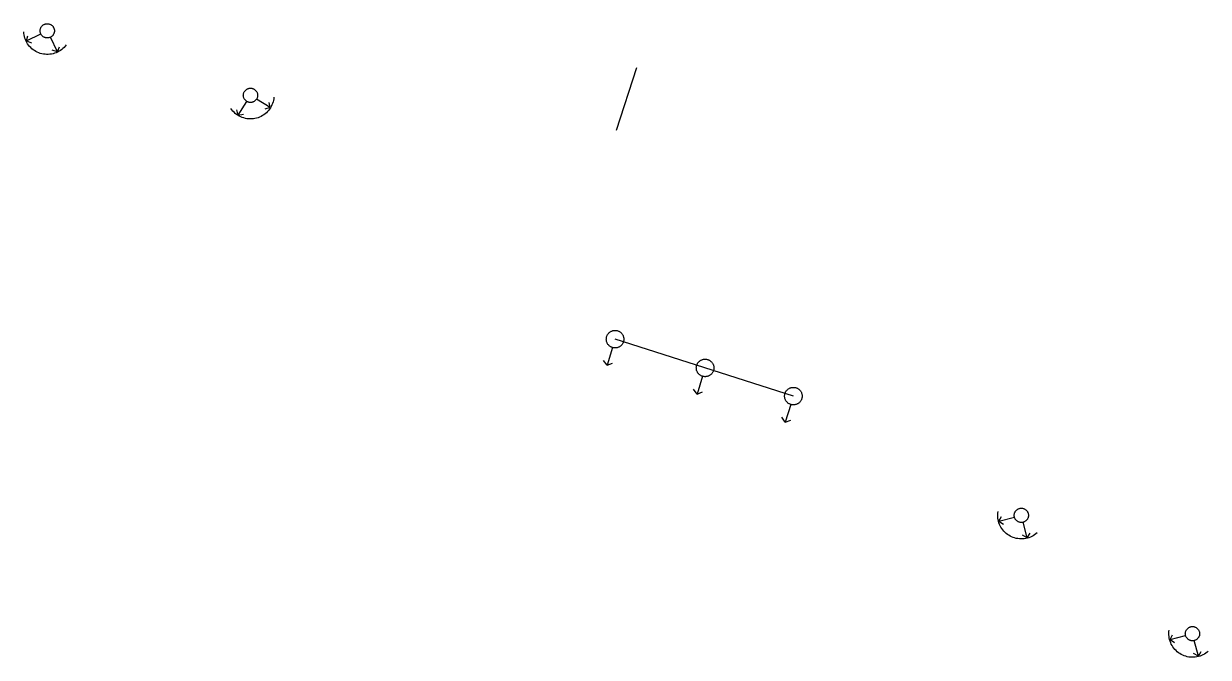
# Model space of a CAD drawing. Header units: inches. Extents: x 1390672 to 1398270, y 354915 to 360781.
# Drawn here: x 1396667.8 to 1397088.5, y 359531.5 to 359756.4 of the extents above; entities that cross this region are included whole.
import ezdxf

# ---------------------------------------------------------------- set-up
doc = ezdxf.new("R2010")
doc.units = ezdxf.units.IN
doc.header["$MEASUREMENT"] = 0

msp = doc.modelspace()

# ---------------------------------------------------------------- linework, layer by layer
for points in [[(1396682.94, 359748.85), (1396682.58, 359748.4), (1396682.2, 359747.98), (1396681.78, 359747.58), (1396681.34, 359747.21), (1396680.88, 359746.88), (1396680.39, 359746.58), (1396679.88, 359746.31), (1396679.36, 359746.07), (1396678.82, 359745.88), (1396678.27, 359745.72), (1396677.71, 359745.6), (1396677.14, 359745.51), (1396676.57, 359745.47), (1396676, 359745.46), (1396675.43, 359745.5), (1396674.86, 359745.57), (1396674.3, 359745.68), (1396673.74, 359745.83), (1396673.2, 359746.02), (1396672.68, 359746.25), (1396672.17, 359746.51), (1396671.67, 359746.8), (1396671.2, 359747.13), (1396670.76, 359747.48), (1396670.33, 359747.87), (1396669.94, 359748.29), (1396669.58, 359748.73), (1396669.24, 359749.2), (1396668.94, 359749.68), (1396668.67, 359750.19), (1396668.44, 359750.72), (1396668.25, 359751.26), (1396668.09, 359751.81), (1396667.97, 359752.37), (1396667.89, 359752.93), (1396667.85, 359753.51)], [(1396668.8, 359750.23), (1396673.93, 359752.73)], [(1396678.75, 359753.84), (1396678.74, 359753.66), (1396678.73, 359753.48), (1396678.69, 359753.31), (1396678.65, 359753.14), (1396678.6, 359752.97), (1396678.53, 359752.8), (1396678.45, 359752.64), (1396678.36, 359752.49), (1396678.27, 359752.34), (1396678.16, 359752.21), (1396678.04, 359752.07), (1396677.91, 359751.95), (1396677.78, 359751.84), (1396677.63, 359751.73), (1396677.48, 359751.64), (1396677.33, 359751.56), (1396677.16, 359751.48), (1396677, 359751.42), (1396676.83, 359751.38), (1396676.65, 359751.34), (1396676.48, 359751.31), (1396676.3, 359751.3), (1396676.13, 359751.3), (1396675.95, 359751.31), (1396675.77, 359751.34), (1396675.6, 359751.38), (1396675.43, 359751.42), (1396675.26, 359751.48), (1396675.1, 359751.56), (1396674.95, 359751.64), (1396674.8, 359751.73), (1396674.65, 359751.84), (1396674.52, 359751.95), (1396674.39, 359752.07), (1396674.27, 359752.21), (1396674.16, 359752.34), (1396674.06, 359752.49), (1396673.98, 359752.64), (1396673.9, 359752.8), (1396673.83, 359752.97), (1396673.78, 359753.14), (1396673.73, 359753.31), (1396673.7, 359753.48), (1396673.69, 359753.66), (1396673.68, 359753.84), (1396673.69, 359754.01), (1396673.7, 359754.19), (1396673.73, 359754.36), (1396673.78, 359754.53), (1396673.83, 359754.7), (1396673.9, 359754.87), (1396673.98, 359755.03), (1396674.06, 359755.18), (1396674.16, 359755.33), (1396674.27, 359755.46), (1396674.39, 359755.6), (1396674.52, 359755.72), (1396674.65, 359755.83), (1396674.8, 359755.94), (1396674.95, 359756.03), (1396675.1, 359756.11), (1396675.26, 359756.19), (1396675.43, 359756.25), (1396675.6, 359756.3), (1396675.77, 359756.33), (1396675.95, 359756.36), (1396676.13, 359756.37), (1396676.3, 359756.37), (1396676.48, 359756.36), (1396676.65, 359756.33), (1396676.83, 359756.3), (1396677, 359756.25), (1396677.16, 359756.19), (1396677.33, 359756.11), (1396677.48, 359756.03), (1396677.63, 359755.94), (1396677.78, 359755.83), (1396677.91, 359755.72), (1396678.04, 359755.6), (1396678.16, 359755.46), (1396678.27, 359755.33), (1396678.36, 359755.18), (1396678.45, 359755.03), (1396678.53, 359754.87), (1396678.6, 359754.7), (1396678.65, 359754.53), (1396678.69, 359754.36), (1396678.73, 359754.19), (1396678.74, 359754.01), (1396678.75, 359753.84)], [(1396668.8, 359750.23), (1396669.36, 359752.05)], [(1396668.8, 359750.23), (1396670.58, 359749.54)], [(1396679.82, 359746.42), (1396677.32, 359751.56)], [(1396679.82, 359746.42), (1396678, 359746.98)], [(1396679.82, 359746.42), (1396680.51, 359748.2)], [(1396878.35, 359718.6), (1396885.59, 359740.81)], [(1396750.91, 359730.94), (1396750.91, 359730.76), (1396750.89, 359730.59), (1396750.86, 359730.41), (1396750.82, 359730.24), (1396750.76, 359730.07), (1396750.7, 359729.91), (1396750.62, 359729.75), (1396750.53, 359729.6), (1396750.43, 359729.45), (1396750.32, 359729.31), (1396750.2, 359729.18), (1396750.08, 359729.05), (1396749.94, 359728.94), (1396749.8, 359728.84), (1396749.65, 359728.74), (1396749.49, 359728.66), (1396749.33, 359728.59), (1396749.16, 359728.53), (1396748.99, 359728.48), (1396748.82, 359728.44), (1396748.64, 359728.42), (1396748.47, 359728.4), (1396748.29, 359728.4), (1396748.11, 359728.42), (1396747.94, 359728.44), (1396747.77, 359728.48), (1396747.6, 359728.53), (1396747.43, 359728.59), (1396747.27, 359728.66), (1396747.11, 359728.74), (1396746.96, 359728.84), (1396746.82, 359728.94), (1396746.68, 359729.05), (1396746.56, 359729.18), (1396746.44, 359729.31), (1396746.33, 359729.45), (1396746.23, 359729.6), (1396746.14, 359729.75), (1396746.06, 359729.91), (1396746, 359730.07), (1396745.94, 359730.24), (1396745.9, 359730.41), (1396745.87, 359730.59), (1396745.85, 359730.76), (1396745.84, 359730.94), (1396745.85, 359731.12), (1396745.87, 359731.29), (1396745.9, 359731.47), (1396745.94, 359731.64), (1396746, 359731.81), (1396746.06, 359731.97), (1396746.14, 359732.13), (1396746.23, 359732.28), (1396746.33, 359732.43), (1396746.44, 359732.57), (1396746.56, 359732.7), (1396746.68, 359732.82), (1396746.82, 359732.94), (1396746.96, 359733.04), (1396747.11, 359733.13), (1396747.27, 359733.22), (1396747.43, 359733.29), (1396747.6, 359733.35), (1396747.77, 359733.4), (1396747.94, 359733.44), (1396748.11, 359733.46), (1396748.29, 359733.47), (1396748.47, 359733.47), (1396748.64, 359733.46), (1396748.82, 359733.44), (1396748.99, 359733.4), (1396749.16, 359733.35), (1396749.33, 359733.29), (1396749.49, 359733.22), (1396749.65, 359733.13), (1396749.8, 359733.04), (1396749.94, 359732.94), (1396750.08, 359732.82), (1396750.2, 359732.7), (1396750.32, 359732.57), (1396750.43, 359732.43), (1396750.53, 359732.28), (1396750.62, 359732.13), (1396750.7, 359731.97), (1396750.76, 359731.81), (1396750.82, 359731.64), (1396750.86, 359731.47), (1396750.89, 359731.29), (1396750.91, 359731.12), (1396750.91, 359730.94)], [(1396756.73, 359730.28), (1396756.66, 359729.71), (1396756.56, 359729.15), (1396756.42, 359728.59), (1396756.24, 359728.05), (1396756.02, 359727.52), (1396755.77, 359727), (1396755.48, 359726.51), (1396755.16, 359726.03), (1396754.81, 359725.58), (1396754.43, 359725.15), (1396754.02, 359724.75), (1396753.58, 359724.38), (1396753.12, 359724.04), (1396752.64, 359723.73), (1396752.14, 359723.46), (1396751.62, 359723.22), (1396751.08, 359723.01), (1396750.53, 359722.85), (1396749.97, 359722.72), (1396749.41, 359722.63), (1396748.84, 359722.58), (1396748.26, 359722.57), (1396747.69, 359722.59), (1396747.12, 359722.66), (1396746.56, 359722.76), (1396746, 359722.91), (1396745.46, 359723.09), (1396744.93, 359723.31), (1396744.42, 359723.56), (1396743.92, 359723.85), (1396743.45, 359724.17), (1396743, 359724.52), (1396742.57, 359724.91), (1396742.17, 359725.32), (1396741.8, 359725.76), (1396741.46, 359726.22)], [(1396744.01, 359723.95), (1396747.04, 359728.79)], [(1396755.37, 359726.57), (1396750.53, 359729.59)], [(1396755.37, 359726.57), (1396755.01, 359728.44)], [(1396744.01, 359723.95), (1396743.51, 359725.79)], [(1396744.01, 359723.95), (1396745.88, 359724.31)], [(1396755.37, 359726.57), (1396753.53, 359726.07)], [(1396880.97, 359644.39), (1396880.96, 359644.17), (1396880.94, 359643.95), (1396880.9, 359643.74), (1396880.85, 359643.53), (1396880.78, 359643.32), (1396880.7, 359643.12), (1396880.61, 359642.92), (1396880.5, 359642.73), (1396880.38, 359642.55), (1396880.24, 359642.38), (1396880.1, 359642.22), (1396879.94, 359642.07), (1396879.77, 359641.93), (1396879.6, 359641.8), (1396879.41, 359641.69), (1396879.22, 359641.58), (1396879.02, 359641.5), (1396878.82, 359641.42), (1396878.61, 359641.36), (1396878.4, 359641.32), (1396878.18, 359641.29), (1396877.96, 359641.27), (1396877.75, 359641.27), (1396877.53, 359641.29), (1396877.31, 359641.32), (1396877.1, 359641.36), (1396876.89, 359641.42), (1396876.69, 359641.5), (1396876.49, 359641.58), (1396876.3, 359641.69), (1396876.11, 359641.8), (1396875.94, 359641.93), (1396875.77, 359642.07), (1396875.61, 359642.22), (1396875.47, 359642.38), (1396875.33, 359642.55), (1396875.21, 359642.73), (1396875.1, 359642.92), (1396875.01, 359643.12), (1396874.93, 359643.32), (1396874.86, 359643.53), (1396874.81, 359643.74), (1396874.77, 359643.95), (1396874.75, 359644.17), (1396874.74, 359644.39), (1396874.75, 359644.6), (1396874.77, 359644.82), (1396874.81, 359645.03), (1396874.86, 359645.24), (1396874.93, 359645.45), (1396875.01, 359645.65), (1396875.1, 359645.85), (1396875.21, 359646.04), (1396875.33, 359646.22), (1396875.47, 359646.39), (1396875.61, 359646.55), (1396875.77, 359646.7), (1396875.94, 359646.84), (1396876.11, 359646.97), (1396876.3, 359647.08), (1396876.49, 359647.19), (1396876.69, 359647.27), (1396876.89, 359647.35), (1396877.1, 359647.41), (1396877.31, 359647.45), (1396877.53, 359647.48), (1396877.75, 359647.5), (1396877.96, 359647.5), (1396878.18, 359647.48), (1396878.4, 359647.45), (1396878.61, 359647.41), (1396878.82, 359647.35), (1396879.02, 359647.27), (1396879.22, 359647.19), (1396879.41, 359647.08), (1396879.6, 359646.97), (1396879.77, 359646.84), (1396879.94, 359646.7), (1396880.1, 359646.55), (1396880.24, 359646.39), (1396880.38, 359646.22), (1396880.5, 359646.04), (1396880.61, 359645.85), (1396880.7, 359645.65), (1396880.78, 359645.45), (1396880.85, 359645.24), (1396880.9, 359645.03), (1396880.94, 359644.82), (1396880.96, 359644.6), (1396880.97, 359644.39)], [(1396941.18, 359624.18), (1396877.85, 359644.39)], [(1396876.93, 359641.41), (1396874.99, 359635.13)], [(1396874.99, 359635.13), (1396873.79, 359636.86)], [(1396874.99, 359635.13), (1396876.96, 359635.89)], [(1396912.94, 359634.18), (1396912.93, 359633.96), (1396912.91, 359633.75), (1396912.87, 359633.53), (1396912.81, 359633.32), (1396912.75, 359633.11), (1396912.67, 359632.91), (1396912.57, 359632.72), (1396912.46, 359632.53), (1396912.34, 359632.35), (1396912.21, 359632.18), (1396912.06, 359632.01), (1396911.9, 359631.86), (1396911.74, 359631.72), (1396911.56, 359631.6), (1396911.38, 359631.48), (1396911.19, 359631.38), (1396910.99, 359631.29), (1396910.78, 359631.22), (1396910.57, 359631.16), (1396910.36, 359631.11), (1396910.14, 359631.08), (1396909.93, 359631.06), (1396909.71, 359631.06), (1396909.49, 359631.08), (1396909.28, 359631.11), (1396909.07, 359631.16), (1396908.86, 359631.22), (1396908.65, 359631.29), (1396908.45, 359631.38), (1396908.26, 359631.48), (1396908.08, 359631.6), (1396907.9, 359631.72), (1396907.73, 359631.86), (1396907.58, 359632.01), (1396907.43, 359632.18), (1396907.3, 359632.35), (1396907.18, 359632.53), (1396907.07, 359632.72), (1396906.97, 359632.91), (1396906.89, 359633.11), (1396906.82, 359633.32), (1396906.77, 359633.53), (1396906.73, 359633.75), (1396906.71, 359633.96), (1396906.7, 359634.18), (1396906.71, 359634.4), (1396906.73, 359634.61), (1396906.77, 359634.83), (1396906.82, 359635.04), (1396906.89, 359635.24), (1396906.97, 359635.45), (1396907.07, 359635.64), (1396907.18, 359635.83), (1396907.3, 359636.01), (1396907.43, 359636.18), (1396907.58, 359636.34), (1396907.73, 359636.5), (1396907.9, 359636.63), (1396908.08, 359636.76), (1396908.26, 359636.88), (1396908.45, 359636.98), (1396908.65, 359637.07), (1396908.86, 359637.14), (1396909.07, 359637.2), (1396909.28, 359637.25), (1396909.49, 359637.28), (1396909.71, 359637.29), (1396909.93, 359637.29), (1396910.14, 359637.28), (1396910.36, 359637.25), (1396910.57, 359637.2), (1396910.78, 359637.14), (1396910.99, 359637.07), (1396911.19, 359636.98), (1396911.38, 359636.88), (1396911.56, 359636.76), (1396911.74, 359636.63), (1396911.9, 359636.5), (1396912.06, 359636.34), (1396912.21, 359636.18), (1396912.34, 359636.01), (1396912.46, 359635.83), (1396912.57, 359635.64), (1396912.67, 359635.45), (1396912.75, 359635.24), (1396912.81, 359635.04), (1396912.87, 359634.83), (1396912.91, 359634.61), (1396912.93, 359634.4), (1396912.94, 359634.18)], [(1396908.89, 359631.2), (1396906.95, 359624.92)], [(1396906.95, 359624.92), (1396905.76, 359626.66)], [(1396944.3, 359624.18), (1396944.29, 359623.96), (1396944.26, 359623.74), (1396944.23, 359623.53), (1396944.17, 359623.32), (1396944.11, 359623.11), (1396944.03, 359622.91), (1396943.93, 359622.71), (1396943.82, 359622.52), (1396943.7, 359622.34), (1396943.57, 359622.17), (1396943.42, 359622.01), (1396943.26, 359621.86), (1396943.1, 359621.72), (1396942.92, 359621.59), (1396942.74, 359621.48), (1396942.54, 359621.38), (1396942.35, 359621.29), (1396942.14, 359621.21), (1396941.93, 359621.15), (1396941.72, 359621.11), (1396941.5, 359621.08), (1396941.29, 359621.06), (1396941.07, 359621.06), (1396940.85, 359621.08), (1396940.64, 359621.11), (1396940.42, 359621.15), (1396940.22, 359621.21), (1396940.01, 359621.29), (1396939.81, 359621.38), (1396939.62, 359621.48), (1396939.44, 359621.59), (1396939.26, 359621.72), (1396939.09, 359621.86), (1396938.94, 359622.01), (1396938.79, 359622.17), (1396938.66, 359622.34), (1396938.54, 359622.52), (1396938.43, 359622.71), (1396938.33, 359622.91), (1396938.25, 359623.11), (1396938.18, 359623.32), (1396938.13, 359623.53), (1396938.09, 359623.74), (1396938.07, 359623.96), (1396938.06, 359624.18), (1396938.07, 359624.39), (1396938.09, 359624.61), (1396938.13, 359624.82), (1396938.18, 359625.04), (1396938.25, 359625.24), (1396938.33, 359625.44), (1396938.43, 359625.64), (1396938.54, 359625.83), (1396938.66, 359626.01), (1396938.79, 359626.18), (1396938.94, 359626.34), (1396939.09, 359626.49), (1396939.26, 359626.63), (1396939.44, 359626.76), (1396939.62, 359626.88), (1396939.81, 359626.98), (1396940.01, 359627.07), (1396940.22, 359627.14), (1396940.42, 359627.2), (1396940.64, 359627.25), (1396940.85, 359627.28), (1396941.07, 359627.29), (1396941.29, 359627.29), (1396941.5, 359627.28), (1396941.72, 359627.25), (1396941.93, 359627.2), (1396942.14, 359627.14), (1396942.35, 359627.07), (1396942.54, 359626.98), (1396942.74, 359626.88), (1396942.92, 359626.76), (1396943.1, 359626.63), (1396943.26, 359626.49), (1396943.42, 359626.34), (1396943.57, 359626.18), (1396943.7, 359626.01), (1396943.82, 359625.83), (1396943.93, 359625.64), (1396944.03, 359625.44), (1396944.11, 359625.24), (1396944.17, 359625.04), (1396944.23, 359624.82), (1396944.26, 359624.61), (1396944.29, 359624.39), (1396944.3, 359624.18)], [(1396906.95, 359624.92), (1396908.92, 359625.68)], [(1396940.25, 359621.2), (1396938.31, 359614.92)], [(1396938.31, 359614.92), (1396937.11, 359616.65)], [(1396938.31, 359614.92), (1396940.28, 359615.68)], [(1397024.66, 359581.85), (1397024.65, 359581.67), (1397024.63, 359581.5), (1397024.6, 359581.32), (1397024.56, 359581.15), (1397024.51, 359580.98), (1397024.44, 359580.82), (1397024.36, 359580.66), (1397024.27, 359580.51), (1397024.18, 359580.36), (1397024.07, 359580.22), (1397023.95, 359580.09), (1397023.82, 359579.97), (1397023.69, 359579.85), (1397023.54, 359579.75), (1397023.39, 359579.66), (1397023.24, 359579.57), (1397023.07, 359579.5), (1397022.91, 359579.44), (1397022.74, 359579.39), (1397022.56, 359579.35), (1397022.39, 359579.33), (1397022.21, 359579.32), (1397022.04, 359579.32), (1397021.86, 359579.33), (1397021.68, 359579.35), (1397021.51, 359579.39), (1397021.34, 359579.44), (1397021.17, 359579.5), (1397021.01, 359579.57), (1397020.86, 359579.66), (1397020.71, 359579.75), (1397020.56, 359579.85), (1397020.43, 359579.97), (1397020.3, 359580.09), (1397020.18, 359580.22), (1397020.07, 359580.36), (1397019.97, 359580.51), (1397019.89, 359580.66), (1397019.81, 359580.82), (1397019.74, 359580.98), (1397019.69, 359581.15), (1397019.64, 359581.32), (1397019.61, 359581.5), (1397019.6, 359581.67), (1397019.59, 359581.85), (1397019.6, 359582.03), (1397019.61, 359582.2), (1397019.64, 359582.38), (1397019.69, 359582.55), (1397019.74, 359582.72), (1397019.81, 359582.88), (1397019.89, 359583.04), (1397019.97, 359583.2), (1397020.07, 359583.34), (1397020.18, 359583.48), (1397020.3, 359583.61), (1397020.43, 359583.74), (1397020.56, 359583.85), (1397020.71, 359583.95), (1397020.86, 359584.05), (1397021.01, 359584.13), (1397021.17, 359584.2), (1397021.34, 359584.26), (1397021.51, 359584.31), (1397021.68, 359584.35), (1397021.86, 359584.37), (1397022.04, 359584.39), (1397022.21, 359584.39), (1397022.39, 359584.37), (1397022.56, 359584.35), (1397022.74, 359584.31), (1397022.91, 359584.26), (1397023.07, 359584.2), (1397023.24, 359584.13), (1397023.39, 359584.05), (1397023.54, 359583.95), (1397023.69, 359583.85), (1397023.82, 359583.74), (1397023.95, 359583.61), (1397024.07, 359583.48), (1397024.18, 359583.34), (1397024.27, 359583.2), (1397024.36, 359583.04), (1397024.44, 359582.88), (1397024.51, 359582.72), (1397024.56, 359582.55), (1397024.6, 359582.38), (1397024.63, 359582.2), (1397024.65, 359582.03), (1397024.66, 359581.85)], [(1397027.75, 359575.65), (1397027.31, 359575.28), (1397026.85, 359574.94), (1397026.37, 359574.63), (1397025.87, 359574.36), (1397025.34, 359574.12), (1397024.81, 359573.92), (1397024.26, 359573.75), (1397023.7, 359573.63), (1397023.13, 359573.54), (1397022.56, 359573.49), (1397021.99, 359573.48), (1397021.42, 359573.51), (1397020.85, 359573.58), (1397020.29, 359573.68), (1397019.73, 359573.83), (1397019.19, 359574.01), (1397018.66, 359574.23), (1397018.15, 359574.48), (1397017.65, 359574.77), (1397017.18, 359575.09), (1397016.73, 359575.45), (1397016.3, 359575.83), (1397015.9, 359576.25), (1397015.53, 359576.68), (1397015.2, 359577.15), (1397014.89, 359577.63), (1397014.62, 359578.14), (1397014.38, 359578.66), (1397014.18, 359579.2), (1397014.02, 359579.74), (1397013.89, 359580.3), (1397013.81, 359580.87), (1397013.76, 359581.44), (1397013.75, 359582.01), (1397013.78, 359582.59), (1397013.85, 359583.16)], [(1397014.15, 359579.76), (1397015.05, 359581.44)], [(1397014.15, 359579.76), (1397019.67, 359581.21)], [(1397014.15, 359579.76), (1397015.76, 359578.73)], [(1397024.22, 359573.88), (1397022.77, 359579.4)], [(1397024.22, 359573.88), (1397022.54, 359574.78)], [(1397024.22, 359573.88), (1397025.24, 359575.49)], [(1397085.42, 359539.84), (1397085.42, 359539.66), (1397085.4, 359539.49), (1397085.37, 359539.31), (1397085.33, 359539.14), (1397085.27, 359538.97), (1397085.21, 359538.81), (1397085.13, 359538.65), (1397085.04, 359538.5), (1397084.94, 359538.35), (1397084.83, 359538.21), (1397084.71, 359538.08), (1397084.59, 359537.95), (1397084.45, 359537.84), (1397084.31, 359537.74), (1397084.16, 359537.64), (1397084, 359537.56), (1397083.84, 359537.49), (1397083.67, 359537.43), (1397083.5, 359537.38), (1397083.33, 359537.34), (1397083.15, 359537.32), (1397082.98, 359537.31), (1397082.8, 359537.31), (1397082.62, 359537.32), (1397082.45, 359537.34), (1397082.28, 359537.38), (1397082.11, 359537.43), (1397081.94, 359537.49), (1397081.78, 359537.56), (1397081.62, 359537.64), (1397081.47, 359537.74), (1397081.33, 359537.84), (1397081.19, 359537.95), (1397081.07, 359538.08), (1397080.95, 359538.21), (1397080.84, 359538.35), (1397080.74, 359538.5), (1397080.65, 359538.65), (1397080.57, 359538.81), (1397080.51, 359538.97), (1397080.45, 359539.14), (1397080.41, 359539.31), (1397080.38, 359539.49), (1397080.36, 359539.66), (1397080.35, 359539.84), (1397080.36, 359540.02), (1397080.38, 359540.19), (1397080.41, 359540.37), (1397080.45, 359540.54), (1397080.51, 359540.71), (1397080.57, 359540.87), (1397080.65, 359541.03), (1397080.74, 359541.18), (1397080.84, 359541.33), (1397080.95, 359541.47), (1397081.07, 359541.6), (1397081.19, 359541.72), (1397081.33, 359541.84), (1397081.47, 359541.94), (1397081.62, 359542.03), (1397081.78, 359542.12), (1397081.94, 359542.19), (1397082.11, 359542.25), (1397082.28, 359542.3), (1397082.45, 359542.34), (1397082.62, 359542.36), (1397082.8, 359542.37), (1397082.98, 359542.37), (1397083.15, 359542.36), (1397083.33, 359542.34), (1397083.5, 359542.3), (1397083.67, 359542.25), (1397083.84, 359542.19), (1397084, 359542.12), (1397084.16, 359542.03), (1397084.31, 359541.94), (1397084.45, 359541.84), (1397084.59, 359541.72), (1397084.71, 359541.6), (1397084.83, 359541.47), (1397084.94, 359541.33), (1397085.04, 359541.18), (1397085.13, 359541.03), (1397085.21, 359540.87), (1397085.27, 359540.71), (1397085.33, 359540.54), (1397085.37, 359540.37), (1397085.4, 359540.19), (1397085.42, 359540.02), (1397085.42, 359539.84)], [(1397088.52, 359533.64), (1397088.08, 359533.27), (1397087.62, 359532.93), (1397087.13, 359532.62), (1397086.63, 359532.35), (1397086.11, 359532.11), (1397085.57, 359531.91), (1397085.02, 359531.74), (1397084.47, 359531.61), (1397083.9, 359531.53), (1397083.33, 359531.48), (1397082.76, 359531.47), (1397082.18, 359531.49), (1397081.61, 359531.56), (1397081.05, 359531.67), (1397080.5, 359531.81), (1397079.95, 359532), (1397079.42, 359532.22), (1397078.91, 359532.47), (1397078.42, 359532.76), (1397077.94, 359533.08), (1397077.49, 359533.44), (1397077.07, 359533.82), (1397076.67, 359534.23), (1397076.3, 359534.67), (1397075.96, 359535.13), (1397075.66, 359535.62), (1397075.38, 359536.12), (1397075.15, 359536.65), (1397074.95, 359537.18), (1397074.78, 359537.73), (1397074.66, 359538.29), (1397074.57, 359538.86), (1397074.52, 359539.43), (1397074.52, 359540), (1397074.55, 359540.57), (1397074.62, 359541.14)], [(1397074.92, 359537.74), (1397075.81, 359539.42)], [(1397074.92, 359537.74), (1397080.44, 359539.19)], [(1397074.92, 359537.74), (1397076.52, 359536.72)], [(1397084.98, 359531.87), (1397083.53, 359537.39)], [(1397084.98, 359531.87), (1397083.3, 359532.76)], [(1397084.98, 359531.87), (1397086.01, 359533.47)]]:
    msp.add_lwpolyline(points)

doc.saveas('drawing.dxf')
